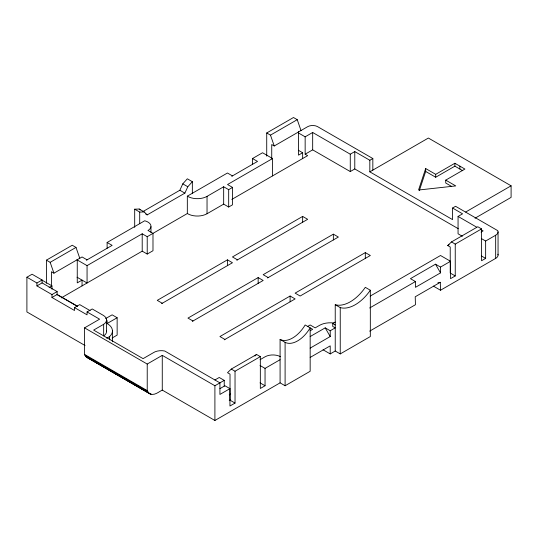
<?xml version="1.0" encoding="UTF-8"?>
<svg xmlns="http://www.w3.org/2000/svg" width="538" height="538" viewBox="0 0 538 538"><rect width="100%" height="100%" fill="white"/><g stroke="black" fill="none" stroke-linecap="round" stroke-linejoin="round"><path stroke-width="0.81" d="M272.564 175.899L272.564 158.535L227.54 184.527L232.55 187.426L232.456 204.844L228.677 207.029L223.667 204.131L207.036 213.734A13.692 7.902 0 0 1 187.332 213.532L147.217 236.693L142.2 233.795L87.062 265.631L77.035 259.841M445.726 180.129L464.906 169.053L454.879 163.263L435.699 174.339L425.672 168.549L418.551 190.028L455.753 185.919L445.726 180.129L445.726 183.021L451.456 186.33M419.344 190.539L425.672 171.447L425.672 168.549M142.893 211.589L179.86 190.244L182.786 183.855L187.332 178.798L192.348 181.689L192.348 193.27M145.751 214.07L147.183 214.897L184.87 193.142L187.796 186.747L192.348 181.689M260.338 356.633L256.572 354.461L231.273 369.068L227.513 372.686L230.022 374.139L230.022 400.185L235.032 403.083L235.032 371.24L260.338 356.633L260.338 388.476L265.046 385.753L265.046 368.389L280.083 359.707M254.965 356.015L256.572 354.461M481.557 228.912L455.242 244.104L455.242 275.947L450.225 273.048L450.225 247.003L447.717 245.55L451.476 241.932L477.798 226.74L481.557 228.912L481.557 260.748L485.639 258.395L485.639 241.031L495.666 235.24A8.151 4.707 0 0 0 497.758 230.661L455.558 206.296L452.545 208.031L452.545 219.612L369.828 171.851L369.828 160.27L354.784 151.588L350.272 154.191L312.672 132.482L305.154 136.827L298.314 132.879M46.409 283.311L46.409 260.157L72.247 245.241L76.006 247.413L79.765 258.267M266.72 156.121L266.72 132.967L293.486 117.513L297.245 119.678L301.004 130.539M46.409 260.157L50.168 262.329L76.006 247.413M266.72 132.967L270.479 135.132L297.245 119.678M85.058 345.524L26.9 311.946L26.9 277.211L32.072 274.225L42.099 280.016L42.099 282.907L57.136 291.589L57.136 294.488L77.512 306.25M26.9 277.211L36.927 283.001L42.099 280.016M51.419 286.021L51.419 271.737L53.928 273.183L82.052 256.949L87.062 259.841M107.116 248.267L107.116 242.477L144.715 220.768A10.417 6.019 0 0 1 148.723 230.035L147.977 230.466L152.987 233.357L152.987 250.728L147.224 254.057L142.214 251.159L142.2 233.795M187.332 213.532L187.332 196.162L227.439 173.007L232.456 175.899M252.51 164.325L252.51 158.535L262.537 152.745L272.564 158.535M271.73 158.831L271.73 144.54L274.239 145.986L307.655 126.692A7.102 4.102 0 0 1 317.413 126.538L372.834 158.535L372.834 170.116M36.927 283.001L36.927 285.893L42.099 282.907M86.349 260.257L112.133 245.368L107.116 242.477M231.737 176.316L257.52 161.427L252.51 158.535M49.106 287.548L51.971 285.893L51.971 289.202M187.332 196.162A13.692 7.902 0 0 0 207.036 196.37L223.667 186.767L228.677 189.658L232.55 187.426M36.927 285.893L51.971 294.575L57.136 291.589M51.971 294.575L51.971 297.474L57.136 294.488M302.645 158.535L302.645 152.745L298.496 155.139L298.496 131.608M305.154 136.827L305.154 154.191L312.672 149.853L350.272 171.561L354.784 168.952L458.235 228.684M61.278 297.884L142.214 251.159M231.811 199.43L307.655 155.637L305.154 154.191M51.971 297.474L74.526 310.5L74.526 307.601L79.698 304.616L90.142 310.648M74.526 307.601L87.062 314.838L87.062 311.946L92.233 308.96L103.249 315.322A11.305 6.53 0 0 1 103.659 324.3L103.659 335.88A11.305 6.53 0 0 0 106.43 330.52M369.828 160.27L372.834 158.535M280.083 382.861L280.083 339.444L285.1 342.336A25.703 14.842 -60 0 0 310.164 327.864L310.164 371.281L285.1 385.753L280.083 382.861L214.904 420.487L162.268 390.097C158.67 391.879 154.635 395.706 150.257 393.998L86.8 357.393L85.488 356.149L84.553 354.414L84.553 327.864L99.597 319.182L87.062 311.946M105.683 318.563L112.133 314.838L117.143 317.736L117.143 335.1L112.133 337.999M103.659 324.3L93.632 330.09L143.088 358.644L153.115 352.854A10.525 6.073 0 0 1 164.769 351.018L219.921 382.861L219.921 394.441L229.948 388.651L229.948 406.015L235.032 403.083M109.624 339.855L109.624 336.546A18.171 10.491 0 0 0 107.116 323.52L117.143 317.736M369.828 171.851L428.376 138.044L511.1 185.805L511.1 197.385L475.034 218.206M161.595 303.647L232.456 262.739L227.439 259.841L157.251 300.365L162.268 303.264M236.794 260.231L307.655 219.322L302.645 216.424L232.456 256.949L237.466 259.841M106.759 338.2L109.624 336.546M192.308 321.381L263.169 280.473L258.159 277.574L187.964 318.099L192.981 320.991M267.514 277.964L338.375 237.05L333.358 234.158L263.169 274.683L268.186 277.574M425.672 171.447L435.699 177.237L454.879 166.161L462.761 170.707M84.553 327.864L147.224 364.044L162.268 355.362L214.904 385.753L224.238 380.366L224.238 386.156M224.265 339.828L295.127 298.92L290.11 296.028L219.921 336.546L224.931 339.444M365.315 252.604L295.127 293.129L300.137 296.028L370.326 255.503L365.315 252.604L365.315 258.395M462.357 236.276L458.06 233.795L458.06 216.424L462.572 213.821L452.545 208.031M465.652 212.039L511.1 185.805M214.918 379.962L219.228 377.474L224.238 380.366M307.655 326.418L310.164 324.972L315.181 327.864L319.538 325.349A15.138 8.742 0 0 1 333.54 322.995M447.717 245.55L449.143 244.729M260.029 359.707L265.046 356.808A11.076 6.395 0 0 1 280.506 356.694M310.164 330.756L312.672 329.31L305.154 324.972A25.703 14.842 -60 0 1 280.083 339.444M370.218 296.088L440.514 255.503L450.541 261.293L450.541 278.657L455.242 275.947M481.08 232.08L483.131 230.896L480.985 229.659M219.921 388.651L224.931 385.753L229.948 388.651M310.164 336.546L325.208 327.864L330.218 330.756L335.235 327.864L332.726 326.418L332.726 323.52L335.235 322.074M440.514 267.077L435.504 264.185L410.433 278.657L415.45 281.549L415.45 287.339L440.514 272.867L440.514 267.077L450.541 261.293M369.673 307.978L415.45 281.549M229.249 394.845L230.681 394.018M310.164 348.126L330.218 336.546L330.218 330.756M229.228 400.642L230.661 399.815M310.164 357.434L330.218 345.853L330.218 353.917L335.235 351.018L340.245 353.917L370.326 336.546L370.326 290.238L365.315 287.339A35.454 20.471 -60 0 1 335.235 304.71L335.235 351.018M497.919 254.218A8.151 4.707 0 0 1 495.666 258.395L440.514 290.238L440.292 282.309L415.222 296.781L415.45 304.71L369.673 331.139M437.838 282.84L440.292 282.309M134.688 227.386L134.688 209.188L139.194 209.02L144.204 211.918L147.183 214.897M134.688 209.188L139.705 212.08L144.204 211.918M86.8 357.393L87.586 357.817M150.257 393.998L86.1 356.835M458.06 216.424L476.688 227.177M481.342 238.549L485.639 241.031M298.348 150.263L302.645 152.745M481.342 255.913L485.639 258.395M451.476 241.932L455.242 244.104M433.352 286.102L440.514 290.238M182.786 183.855L187.796 186.747M179.86 190.244L184.87 193.142M335.235 304.71L340.245 307.601A35.454 20.471 -60 0 0 370.326 290.238M332.726 323.52L335.235 324.972M323.056 349.781L330.218 353.917M260.029 365.49L265.046 368.389M77.035 277.211L87.062 283.001L87.062 265.631M260.029 382.861L265.046 385.753M231.273 369.068L235.032 371.24M41.944 280.103L51.971 285.893M57.115 294.656L77.432 306.384M84.553 354.414L147.224 390.595L148.77 393.016M84.97 355.342L147.641 391.523M85.488 356.149L148.158 392.33M88.44 358.1L151.111 394.287M139.194 209.02L140.183 210.015M435.504 264.185L440.514 272.867M325.208 327.864L330.218 336.546M270.479 135.132L274.239 145.986M50.168 262.329L53.928 273.183M147.217 236.693L147.224 254.057M498.053 231.885L498.053 255.039M495.666 235.24L495.666 258.395M459.896 166.161L459.896 169.053M454.879 163.263L454.879 166.161M435.699 174.339L435.699 177.237M354.784 151.588L354.784 168.952M350.272 154.191L350.272 171.561M340.245 307.601L340.245 353.917M333.358 234.158L333.358 239.948M312.672 132.482L312.672 149.853M302.645 216.424L302.645 222.214M290.11 296.028L290.11 301.811M285.1 342.336L285.1 385.753M258.159 277.574L258.159 283.365M228.677 189.658L228.677 207.029M227.439 259.841L227.439 265.631M223.667 186.767L223.667 204.131M214.904 385.753L214.904 420.487M207.036 196.37L207.036 213.734M162.268 355.362L162.268 390.097M150.97 226.653L150.97 232.443M147.224 364.044L147.224 390.595M139.705 212.08L139.705 223.66M112.435 330.957L112.435 341.711M107.116 320.628L107.116 323.52M106.558 319.76L106.558 331.341M82.052 285.893L82.052 280.103L77.257 282.874L77.257 259.343"/></g></svg>
